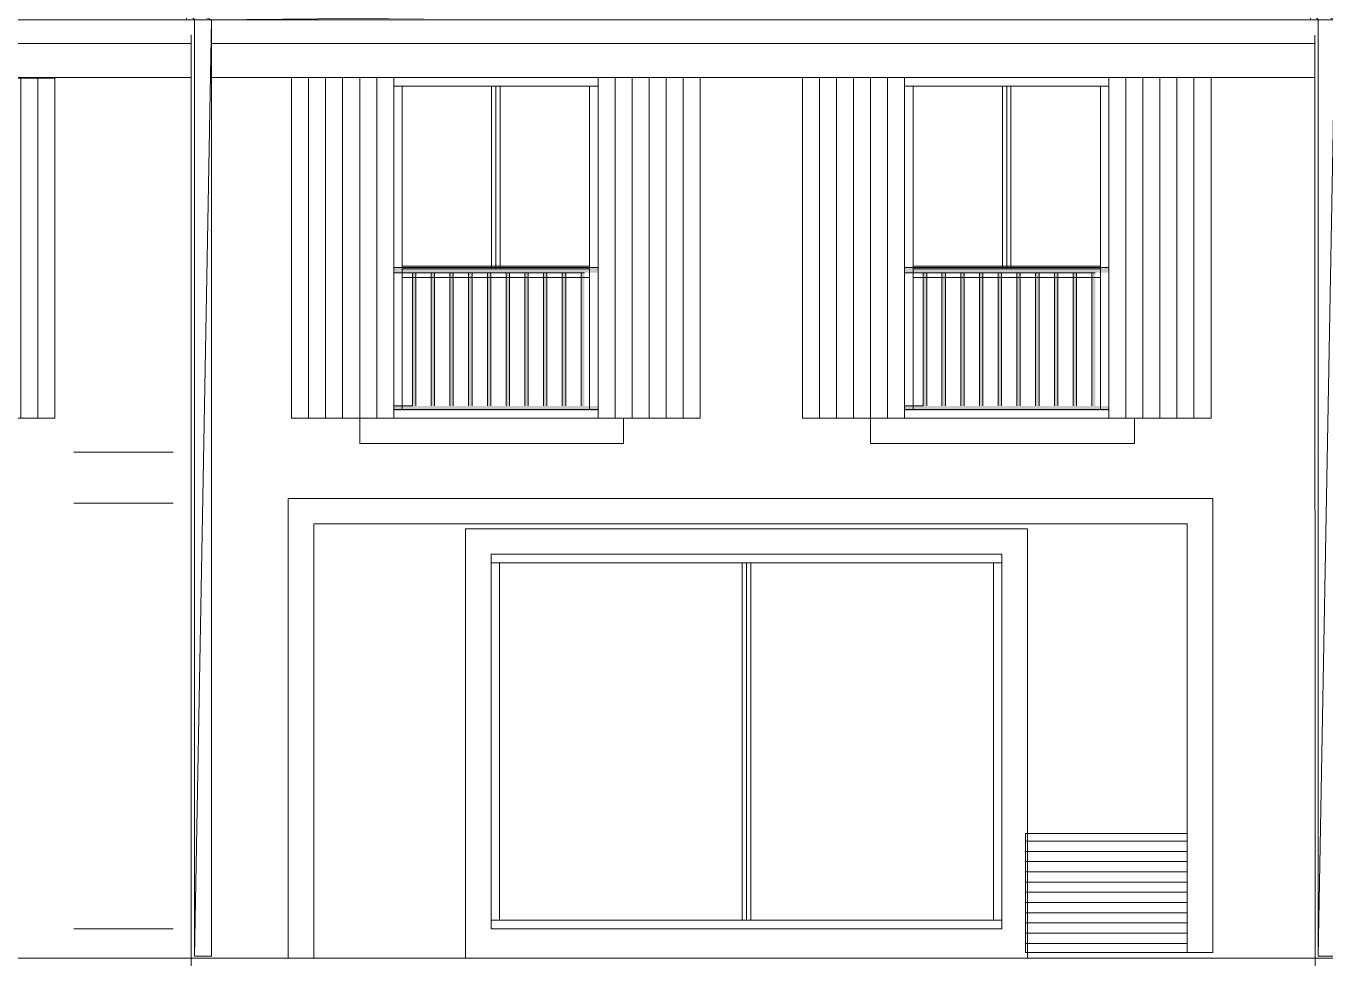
# Model space of a CAD drawing. Header units: metres. Extents: x 1.8 to 61.8, y -53.3 to -11.3.
# Drawn here: x 18.402 to 22.217, y -50.612 to -47.875 of the extents above; entities that cross this region are included whole.
import ezdxf
from ezdxf.lldxf.tags import DXFTag

# ---------------------------------------------------------------- set-up
doc = ezdxf.new("R2010")
doc.units = ezdxf.units.M
doc.header["$MEASUREMENT"] = 0
for name, color, linetype in [('Calque commun', 7, 'Continuous'), ('Calque59', 7, 'Continuous'), ('Cotations', 7, 'Continuous')]:
    doc.layers.add(name, color=color, linetype=linetype)
tags = doc.linetypes.add('HIDDEN', pattern=[0.375, 0.25, -0.125]).pattern_tags.tags
tags[6:7] = [DXFTag(74, 4), DXFTag(75, 0), DXFTag(340, '0'), DXFTag(46, 1.0), DXFTag(50, 0.0), DXFTag(44, 0.0), DXFTag(45, 0.0)]
tags[4:5] = [DXFTag(74, 4), DXFTag(75, 0), DXFTag(340, '0'), DXFTag(46, 1.0), DXFTag(50, 0.0), DXFTag(44, 0.0), DXFTag(45, 0.0)]

# ---------------------------------------------------------------- blocks, each defined once
blk = doc.blocks.new('toit facade')
at = {"layer": 'Calque commun', "color": 7, "linetype": 'Continuous', "lineweight": 9}
for p, q in [((77.1709, -25.8922), (77.1698, -20.0075)), ((83.7709, -25.8923), (83.7698, -20.0084))]:
    blk.add_line(p, q, dxfattribs=at)
at = {"layer": 'Calque59', "color": 32, "linetype": 'Continuous', "lineweight": 9}
for p, q in [((76.3924, -20.0577), (76.4222, -20.0577)), ((76.6222, -20.0577), (76.6519, -20.0577)), ((76.8519, -20.0577), (76.8816, -20.0577)), ((77.0816, -20.0577), (77.1114, -20.0577)), ((77.3113, -20.0577), (77.3411, -20.0577)), ((77.5411, -20.0577), (77.5708, -20.0577)), ((77.7708, -20.0577), (77.8005, -20.0577)), ((78.0005, -20.0577), (78.0303, -20.0577)), ((78.2303, -20.0577), (78.26, -20.0577)), ((78.46, -20.0577), (78.4897, -20.0577)), ((78.6897, -20.0577), (78.7195, -20.0577)), ((78.9194, -20.0577), (78.9492, -20.0577)), ((79.1492, -20.0577), (79.1789, -20.0577)), ((79.3789, -20.0577), (79.4086, -20.0577)), ((79.6086, -20.0577), (79.6384, -20.0577)), ((79.8384, -20.0577), (79.8681, -20.0577)), ((80.0681, -20.0577), (80.0978, -20.0577)), ((80.2978, -20.0577), (80.3276, -20.0577)), ((80.5275, -20.0577), (80.5573, -20.0577)), ((80.7573, -20.0577), (80.787, -20.0577)), ((80.987, -20.0577), (81.0167, -20.0577)), ((81.2167, -20.0577), (81.2465, -20.0577)), ((81.4465, -20.0577), (81.4762, -20.0577)), ((81.6762, -20.0577), (81.7059, -20.0577)), ((81.9059, -20.0577), (81.9357, -20.0577)), ((82.1357, -20.0577), (82.1654, -20.0577)), ((82.3654, -20.0577), (82.3951, -20.0577)), ((82.5951, -20.0577), (82.6248, -20.0577)), ((82.8248, -20.0577), (82.8546, -20.0577)), ((83.0546, -20.0577), (83.0843, -20.0577)), ((83.2843, -20.0577), (83.314, -20.0577)), ((83.514, -20.0577), (83.5438, -20.0577)), ((83.7438, -20.0577), (83.7735, -20.0577))]:
    blk.add_line(p, q, dxfattribs=at)
blk = doc.blocks.new('hatch3')
at = {"layer": 'Calque commun', "color": 8, "linetype": 'Continuous', "lineweight": 9}
for p, q in [((-57.4279, 12.0585), (-57.4279, 14.0549)), ((-57.3279, 12.0585), (-57.3279, 14.0549)), ((-57.2279, 12.0585), (-57.2279, 14.0549)), ((-57.1279, 12.0585), (-57.1279, 14.0549)), ((-57.0279, 12.0585), (-57.0279, 14.0549)), ((-56.9279, 12.0585), (-56.9279, 14.0549)), ((-56.8279, 12.0585), (-56.8279, 14.0549)), ((-56.7279, 12.0585), (-56.7279, 14.0549)), ((-56.6279, 12.0585), (-56.6279, 14.0549)), ((-56.5279, 12.0585), (-56.5279, 14.0549))]:
    blk.add_line(p, q, dxfattribs=at)
mesh = blk.add_polyface(dxfattribs=at)
corners = [(-57.4358, 14.0549), (-57.4358, 12.0585), (-56.5276, 12.0585), (-56.5276, 14.0549)]
mesh.append_faces([[corners[k] for k in face] for face in [(0, 1, 2, 3)]], dxfattribs={"color": 8})
blk = doc.blocks.new('hatch5')
at = {"layer": 'Calque commun', "color": 8, "linetype": 'Continuous', "lineweight": 9}
for p, q in [((-52.138, 14.0585), (-52.138, 12.0585)), ((-52.038, 14.0585), (-52.038, 12.0585)), ((-51.938, 14.0585), (-51.938, 12.0585)), ((-51.838, 14.0585), (-51.838, 12.0585)), ((-51.738, 14.0585), (-51.738, 12.0585)), ((-51.638, 14.0585), (-51.638, 12.0585))]:
    blk.add_line(p, q, dxfattribs=at)
mesh = blk.add_polyface(dxfattribs=at)
corners = [(-51.538, 14.0585), (-52.138, 14.0585), (-52.138, 12.0585), (-51.538, 12.0585)]
mesh.append_faces([[corners[k] for k in face] for face in [(0, 1, 2, 3)]], dxfattribs={"color": 8})
blk = doc.blocks.new('hatch6')
at = {"layer": 'Calque commun', "color": 8, "linetype": 'Continuous', "lineweight": 9}
for p, q in [((-55.138, 14.0585), (-55.138, 12.0585)), ((-55.038, 14.0585), (-55.038, 12.0585)), ((-54.938, 14.0585), (-54.938, 12.0585)), ((-54.838, 14.0585), (-54.838, 12.0585)), ((-54.738, 14.0585), (-54.738, 12.0585)), ((-54.638, 14.0585), (-54.638, 12.0585))]:
    blk.add_line(p, q, dxfattribs=at)
mesh = blk.add_polyface(dxfattribs=at)
corners = [(-54.538, 14.0585), (-55.138, 14.0585), (-55.138, 12.0585), (-54.538, 12.0585)]
mesh.append_faces([[corners[k] for k in face] for face in [(0, 1, 2, 3)]], dxfattribs={"color": 8})
blk = doc.blocks.new('hatch7')
at = {"layer": 'Calque commun', "color": 8, "linetype": 'Continuous', "lineweight": 9}
for p, q in [((-53.338, 12.0585), (-53.338, 14.0585)), ((-53.238, 12.0585), (-53.238, 14.0585)), ((-53.138, 12.0585), (-53.138, 14.0585)), ((-53.038, 12.0585), (-53.038, 14.0585)), ((-52.938, 12.0585), (-52.938, 14.0585)), ((-52.838, 12.0585), (-52.838, 14.0585))]:
    blk.add_line(p, q, dxfattribs=at)
mesh = blk.add_polyface(dxfattribs=at)
corners = [(-53.338, 14.0585), (-53.338, 12.0585), (-52.738, 12.0585), (-52.738, 14.0585)]
mesh.append_faces([[corners[k] for k in face] for face in [(0, 1, 2, 3)]], dxfattribs={"color": 8})
blk = doc.blocks.new('hatch8')
at = {"layer": 'Calque commun', "color": 8, "linetype": 'Continuous', "lineweight": 9}
for p, q in [((-50.338, 12.0585), (-50.338, 14.0585)), ((-50.238, 12.0585), (-50.238, 14.0585)), ((-50.138, 12.0585), (-50.138, 14.0585)), ((-50.038, 12.0585), (-50.038, 14.0585)), ((-49.938, 12.0585), (-49.938, 14.0585)), ((-49.838, 12.0585), (-49.838, 14.0585))]:
    blk.add_line(p, q, dxfattribs=at)
mesh = blk.add_polyface(dxfattribs=at)
corners = [(-50.338, 14.0585), (-50.338, 12.0585), (-49.738, 12.0585), (-49.738, 14.0585)]
mesh.append_faces([[corners[k] for k in face] for face in [(0, 1, 2, 3)]], dxfattribs={"color": 8})
blk = doc.blocks.new('hatch12')
at = {"layer": 'Calque commun', "color": 11, "linetype": 'Continuous', "lineweight": 9}
for p, q in [((-50.8277, 9.5731), (-49.8777, 9.5731)), ((-50.8277, 9.5131), (-49.8777, 9.5131)), ((-50.8277, 9.4531), (-49.8777, 9.4531)), ((-50.8277, 9.3931), (-49.8777, 9.3931)), ((-50.8277, 9.3331), (-49.8777, 9.3331)), ((-50.8277, 9.2731), (-49.8777, 9.2731)), ((-50.8277, 9.2131), (-49.8777, 9.2131)), ((-50.8277, 9.1531), (-49.8777, 9.1531)), ((-50.8277, 9.0931), (-49.8777, 9.0931)), ((-50.8277, 9.0331), (-49.8777, 9.0331)), ((-50.8277, 8.9731), (-49.8777, 8.9731))]:
    blk.add_line(p, q, dxfattribs=at)
mesh = blk.add_polyface(dxfattribs=at)
corners = [(-50.8277, 9.619), (-49.8777, 9.619), (-49.8777, 8.919), (-50.8277, 8.919)]
mesh.append_faces([[corners[k] for k in face] for face in [(0, 1, 2, 3)]], dxfattribs={"color": 11})
blk = doc.blocks.new('hatch16')
at = {"layer": 'Calque commun', "color": 7, "linetype": 'Continuous', "lineweight": 9}
mesh = blk.add_polyface(dxfattribs=at)
corners = [(-64.5069, 7.9906), (-66.5376, 7.1956), (-66.5376, 8.0379), (-64.3364, 7.9906), (-39.856, 7.2125), (-41.3029, 8.5082), (-41.1191, 8.5082), (-64.5069, 8.0189), (-61.9646, 8.887), (-42.9093, 8.887), (-39.856, 8.5063)]
mesh.append_faces([[corners[k] for k in face] for face in [(0, 2, 7), (4, 6, 10)]], dxfattribs={"vtx0": -1, "color": 7})
mesh.append_faces([[corners[k] for k in face] for face in [(8, 4, 3)]], dxfattribs={"vtx0": -1, "vtx1": -1, "color": 7})
mesh.append_faces([[corners[k] for k in face] for face in [(0, 1, 2), (4, 5, 6), (3, 4, 1)]], dxfattribs={"vtx0": -1, "vtx2": -1, "color": 7})
mesh.append_faces([[corners[k] for k in face] for face in [(0, 3, 1), (8, 9, 4), (9, 5, 4)]], dxfattribs={"vtx1": -1, "vtx2": -1, "color": 7})
blk = doc.blocks.new('facade villa 678-31')
at = {"layer": 'Calque commun', "color": 23, "linetype": 'Continuous', "lineweight": -2}
blk.add_line((-55.7637, 14.2808), (-55.7637, 14.2808), dxfattribs=at)
at = {"layer": 'Calque commun', "color": 7, "linetype": 'Continuous', "lineweight": 9}
for p, q in [((-54.538, 14.0585), (-54.738, 14.0585)), ((-54.538, 14.0585), (-54.538, 12.0835)), ((-53.338, 14.0585), (-54.538, 14.0585)), ((-53.138, 14.0585), (-53.338, 14.0585)), ((-53.338, 12.0585), (-53.338, 14.0585)), ((-51.938, 14.0585), (-52.138, 14.0585)), ((-51.738, 14.0585), (-51.938, 14.0585)), ((-51.538, 14.0585), (-51.738, 14.0585)), ((-51.538, 14.0585), (-51.538, 12.0835)), ((-50.338, 14.0585), (-51.538, 14.0585)), ((-50.338, 12.0585), (-50.338, 14.0585)), ((-50.338, 14.0585), (-50.338, 14.0585)), ((-50.338, 14.0585), (-50.338, 14.0585)), ((-50.338, 14.0585), (-50.138, 14.0585)), ((-54.538, 14.0085), (-54.488, 14.0085)), ((-54.488, 14.0085), (-54.488, 12.1085)), ((-54.488, 14.0085), (-53.338, 14.0085)), ((-53.963, 14.0085), (-53.963, 12.9342)), ((-53.938, 14.0085), (-53.938, 12.9342)), ((-53.913, 14.0085), (-53.913, 12.9342)), ((-53.388, 14.0085), (-53.388, 12.9342)), ((-51.538, 14.0085), (-51.488, 14.0085)), ((-51.488, 14.0085), (-51.488, 12.9342)), ((-51.488, 14.0085), (-50.963, 14.0085)), ((-50.963, 14.0085), (-50.963, 12.9342)), ((-50.963, 14.0085), (-50.338, 14.0085)), ((-50.938, 12.9342), (-50.938, 14.0085)), ((-50.913, 14.0085), (-50.913, 12.9342)), ((-50.388, 14.0085), (-50.388, 12.9342)), ((-54.538, 12.9424), (-53.538, 12.9424)), ((-54.428, 12.9124), (-54.538, 12.9124)), ((-54.488, 12.9499), (-53.388, 12.9499)), ((-54.488, 12.9499), (-54.428, 12.9499)), ((-54.488, 12.9424), (-53.938, 12.9424)), ((-54.488, 12.9342), (-53.938, 12.9342)), ((-54.428, 12.9124), (-54.428, 12.1299)), ((-54.408, 12.9124), (-54.428, 12.9124)), ((-54.408, 12.9499), (-54.318, 12.9499)), ((-54.318, 12.9124), (-54.408, 12.9124)), ((-54.408, 12.9124), (-54.408, 12.1299)), ((-54.3447, 12.9559), (-54.3448, 12.9559)), ((-54.3448, 12.9559), (-54.3447, 12.9559)), ((-54.318, 12.9424), (-53.338, 12.9424)), ((-54.318, 12.9124), (-54.318, 12.1299)), ((-54.298, 12.9124), (-54.318, 12.9124)), ((-54.208, 12.9124), (-54.318, 12.9124)), ((-54.298, 12.9499), (-54.208, 12.9499)), ((-54.208, 12.9124), (-54.298, 12.9124)), ((-54.298, 12.9124), (-54.298, 12.1299)), ((-54.2942, 12.9559), (-54.2941, 12.9559)), ((-54.2941, 12.9559), (-54.2942, 12.9559)), ((-54.268, 12.9499), (-54.208, 12.9499)), ((-54.208, 12.9124), (-54.208, 12.1299)), ((-54.188, 12.9124), (-54.208, 12.9124)), ((-54.208, 12.9124), (-54.208, 12.1299)), ((-54.188, 12.9124), (-54.208, 12.9124)), ((-54.188, 12.9499), (-54.098, 12.9499)), ((-54.188, 12.9499), (-54.098, 12.9499)), ((-54.098, 12.9124), (-54.188, 12.9124)), ((-54.188, 12.9124), (-54.188, 12.1299)), ((-54.098, 12.9124), (-54.188, 12.9124)), ((-54.188, 12.9124), (-54.188, 12.1299)), ((-54.098, 12.9124), (-54.098, 12.1299)), ((-54.078, 12.9124), (-54.098, 12.9124)), ((-54.098, 12.9124), (-54.098, 12.1299)), ((-54.078, 12.9124), (-54.098, 12.9124)), ((-54.078, 12.9499), (-53.988, 12.9499)), ((-54.078, 12.9499), (-53.988, 12.9499)), ((-53.988, 12.9124), (-54.078, 12.9124)), ((-54.078, 12.9124), (-54.078, 12.1299)), ((-53.988, 12.9124), (-54.078, 12.9124)), ((-54.078, 12.9124), (-54.078, 12.1299)), ((-53.988, 12.9124), (-53.988, 12.1299)), ((-53.968, 12.9124), (-53.988, 12.9124)), ((-53.988, 12.9124), (-53.988, 12.1299)), ((-53.968, 12.9124), (-53.988, 12.9124)), ((-53.968, 12.9499), (-53.878, 12.9499)), ((-53.968, 12.9499), (-53.878, 12.9499)), ((-53.878, 12.9124), (-53.968, 12.9124)), ((-53.968, 12.9124), (-53.968, 12.1299)), ((-53.878, 12.9124), (-53.968, 12.9124)), ((-53.968, 12.9124), (-53.968, 12.1299)), ((-53.938, 12.9424), (-53.913, 12.9424)), ((-53.938, 12.9342), (-53.913, 12.9342)), ((-53.913, 12.9424), (-53.388, 12.9424)), ((-53.913, 12.9342), (-53.388, 12.9342)), ((-53.878, 12.9124), (-53.878, 12.1299)), ((-53.858, 12.9124), (-53.878, 12.9124)), ((-53.878, 12.9124), (-53.878, 12.1299)), ((-53.858, 12.9124), (-53.878, 12.9124)), ((-53.858, 12.9499), (-53.768, 12.9499)), ((-53.858, 12.9499), (-53.768, 12.9499)), ((-53.768, 12.9124), (-53.858, 12.9124)), ((-53.858, 12.9124), (-53.858, 12.1299)), ((-53.768, 12.9124), (-53.858, 12.9124)), ((-53.858, 12.9124), (-53.858, 12.1299)), ((-53.768, 12.9124), (-53.768, 12.1299)), ((-53.748, 12.9124), (-53.768, 12.9124)), ((-53.768, 12.9124), (-53.768, 12.1299)), ((-53.748, 12.9124), (-53.768, 12.9124)), ((-53.748, 12.9499), (-53.658, 12.9499)), ((-53.748, 12.9499), (-53.658, 12.9499)), ((-53.658, 12.9124), (-53.748, 12.9124)), ((-53.748, 12.9124), (-53.748, 12.1299)), ((-53.658, 12.9124), (-53.748, 12.9124)), ((-53.748, 12.9124), (-53.748, 12.1299)), ((-53.658, 12.9124), (-53.658, 12.1299)), ((-53.638, 12.9124), (-53.658, 12.9124)), ((-53.658, 12.9124), (-53.658, 12.1299)), ((-53.638, 12.9124), (-53.658, 12.9124)), ((-53.638, 12.9499), (-53.548, 12.9499)), ((-53.548, 12.9124), (-53.638, 12.9124)), ((-53.638, 12.9124), (-53.638, 12.1299)), ((-53.548, 12.9124), (-53.548, 12.1299)), ((-53.528, 12.9124), (-53.548, 12.9124)), ((-53.528, 12.9499), (-53.438, 12.9499)), ((-53.438, 12.9124), (-53.528, 12.9124)), ((-53.528, 12.9124), (-53.528, 12.1299)), ((-53.438, 12.9124), (-53.438, 12.1299)), ((-53.418, 12.9124), (-53.438, 12.9124)), ((-53.388, 12.9499), (-53.388, 12.9499)), ((-53.388, 12.9499), (-53.388, 12.9499)), ((-53.388, 12.9424), (-53.388, 12.9499)), ((-53.388, 12.9342), (-53.388, 12.8842)), ((-51.538, 12.9424), (-50.538, 12.9424)), ((-51.428, 12.9124), (-51.538, 12.9124)), ((-51.488, 12.9499), (-50.388, 12.9499)), ((-51.488, 12.9499), (-51.428, 12.9499)), ((-51.488, 12.9424), (-50.938, 12.9424)), ((-51.488, 12.9342), (-50.938, 12.9342)), ((-51.488, 12.9342), (-51.488, 12.8842)), ((-51.428, 12.9124), (-51.428, 12.1299)), ((-51.408, 12.9124), (-51.428, 12.9124)), ((-51.408, 12.9499), (-51.318, 12.9499)), ((-51.318, 12.9124), (-51.408, 12.9124)), ((-51.408, 12.9124), (-51.408, 12.1299)), ((-51.3447, 12.9559), (-51.3448, 12.9559)), ((-51.3448, 12.9559), (-51.3447, 12.9559)), ((-51.318, 12.9424), (-50.338, 12.9424)), ((-51.318, 12.9124), (-51.318, 12.1299)), ((-51.298, 12.9124), (-51.318, 12.9124)), ((-51.208, 12.9124), (-51.318, 12.9124)), ((-51.298, 12.9499), (-51.208, 12.9499)), ((-51.208, 12.9124), (-51.298, 12.9124)), ((-51.298, 12.9124), (-51.298, 12.1299)), ((-51.2942, 12.9559), (-51.2941, 12.9559)), ((-51.2941, 12.9559), (-51.2942, 12.9559)), ((-51.268, 12.9499), (-51.208, 12.9499)), ((-51.208, 12.9124), (-51.208, 12.1299)), ((-51.188, 12.9124), (-51.208, 12.9124)), ((-51.208, 12.9124), (-51.208, 12.1299)), ((-51.188, 12.9124), (-51.208, 12.9124)), ((-51.188, 12.9499), (-51.098, 12.9499)), ((-51.188, 12.9499), (-51.098, 12.9499)), ((-51.098, 12.9124), (-51.188, 12.9124)), ((-51.188, 12.9124), (-51.188, 12.1299)), ((-51.098, 12.9124), (-51.188, 12.9124)), ((-51.188, 12.9124), (-51.188, 12.1299)), ((-51.098, 12.9124), (-51.098, 12.1299)), ((-51.078, 12.9124), (-51.098, 12.9124)), ((-51.098, 12.9124), (-51.098, 12.1299)), ((-51.078, 12.9124), (-51.098, 12.9124)), ((-51.078, 12.9499), (-50.988, 12.9499)), ((-51.078, 12.9499), (-50.988, 12.9499)), ((-50.988, 12.9124), (-51.078, 12.9124)), ((-51.078, 12.9124), (-51.078, 12.1299)), ((-50.988, 12.9124), (-51.078, 12.9124)), ((-51.078, 12.9124), (-51.078, 12.1299)), ((-50.988, 12.9124), (-50.988, 12.1299)), ((-50.968, 12.9124), (-50.988, 12.9124)), ((-50.988, 12.9124), (-50.988, 12.1299)), ((-50.968, 12.9124), (-50.988, 12.9124)), ((-50.968, 12.9499), (-50.878, 12.9499)), ((-50.968, 12.9499), (-50.878, 12.9499)), ((-50.878, 12.9124), (-50.968, 12.9124)), ((-50.968, 12.9124), (-50.968, 12.1299)), ((-50.878, 12.9124), (-50.968, 12.9124)), ((-50.968, 12.9124), (-50.968, 12.1299)), ((-50.938, 12.9424), (-50.913, 12.9424)), ((-50.938, 12.9342), (-50.913, 12.9342)), ((-50.913, 12.9424), (-50.388, 12.9424)), ((-50.913, 12.9342), (-50.388, 12.9342)), ((-50.878, 12.9124), (-50.878, 12.1299)), ((-50.858, 12.9124), (-50.878, 12.9124)), ((-50.878, 12.9124), (-50.878, 12.1299)), ((-50.858, 12.9124), (-50.878, 12.9124)), ((-50.858, 12.9499), (-50.768, 12.9499)), ((-50.858, 12.9499), (-50.768, 12.9499)), ((-50.768, 12.9124), (-50.858, 12.9124)), ((-50.858, 12.9124), (-50.858, 12.1299)), ((-50.768, 12.9124), (-50.858, 12.9124)), ((-50.858, 12.9124), (-50.858, 12.1299)), ((-50.768, 12.9124), (-50.768, 12.1299)), ((-50.748, 12.9124), (-50.768, 12.9124)), ((-50.768, 12.9124), (-50.768, 12.1299)), ((-50.748, 12.9124), (-50.768, 12.9124)), ((-50.748, 12.9499), (-50.658, 12.9499)), ((-50.748, 12.9499), (-50.658, 12.9499)), ((-50.658, 12.9124), (-50.748, 12.9124)), ((-50.748, 12.9124), (-50.748, 12.1299)), ((-50.658, 12.9124), (-50.748, 12.9124)), ((-50.748, 12.9124), (-50.748, 12.1299)), ((-50.658, 12.9124), (-50.658, 12.1299)), ((-50.638, 12.9124), (-50.658, 12.9124)), ((-50.658, 12.9124), (-50.658, 12.1299)), ((-50.638, 12.9124), (-50.658, 12.9124)), ((-50.638, 12.9499), (-50.548, 12.9499)), ((-50.548, 12.9124), (-50.638, 12.9124)), ((-50.638, 12.9124), (-50.638, 12.1299)), ((-50.548, 12.9124), (-50.548, 12.1299)), ((-50.528, 12.9124), (-50.548, 12.9124)), ((-50.528, 12.9499), (-50.438, 12.9499)), ((-50.438, 12.9124), (-50.528, 12.9124)), ((-50.528, 12.9124), (-50.528, 12.1299)), ((-50.438, 12.9124), (-50.438, 12.1299)), ((-50.418, 12.9124), (-50.438, 12.9124)), ((-50.388, 12.9499), (-50.388, 12.9499)), ((-50.388, 12.9499), (-50.388, 12.9499)), ((-50.388, 12.9424), (-50.388, 12.9499)), ((-50.388, 12.9342), (-50.388, 12.8842)), ((-54.488, 12.8842), (-53.388, 12.8842)), ((-53.388, 12.8842), (-53.388, 12.8842)), ((-53.388, 12.8842), (-53.388, 12.8842)), ((-53.388, 12.8842), (-53.388, 12.1085)), ((-51.488, 12.8842), (-50.388, 12.8842)), ((-51.488, 12.8842), (-51.488, 12.1085)), ((-50.388, 12.8842), (-50.388, 12.1085)), ((-54.428, 12.1299), (-54.538, 12.1299)), ((-54.488, 12.1085), (-54.538, 12.1085)), ((-54.538, 12.0835), (-54.538, 12.0585)), ((-53.338, 12.1085), (-54.488, 12.1085)), ((-51.428, 12.1299), (-51.538, 12.1299)), ((-51.538, 12.1085), (-50.338, 12.1085)), ((-51.538, 12.0835), (-51.538, 12.0585)), ((-49.1361, 11.8584), (-49.1361, 11.8584)), ((-55.1577, 8.887), (-55.1577, 11.587)), ((-55.1577, 11.587), (-49.7277, 11.587)), ((-49.7277, 11.587), (-49.7277, 8.919)), ((-55.0077, 8.887), (-55.0077, 11.437)), ((-55.0077, 11.437), (-49.8777, 11.437)), ((-49.8777, 11.437), (-49.8777, 8.919)), ((-53.9659, 11.2584), (-53.9659, 9.0585)), ((-50.9659, 11.2584), (-53.9659, 11.2584)), ((-50.9659, 9.0585), (-50.9659, 11.2584)), ((-53.9659, 11.2085), (-51.0159, 11.2085)), ((-53.9159, 11.2085), (-53.9159, 9.1085)), ((-52.4909, 11.2085), (-52.4909, 9.1085)), ((-52.4659, 11.2085), (-52.4659, 9.1085)), ((-52.4409, 11.2085), (-52.4409, 9.1085)), ((-51.0159, 11.2085), (-50.9659, 11.2085)), ((-51.0159, 9.1085), (-51.0159, 11.2085)), ((-51.0159, 9.1085), (-53.9659, 9.1085)), ((-50.9659, 9.1085), (-51.0159, 9.1085)), ((-53.9659, 9.0585), (-50.9659, 9.0585)), ((-50.9659, 9.0585), (-50.9659, 9.0585)), ((-55.1577, 8.887), (-55.0077, 8.887)), ((-49.7277, 8.919), (-49.8777, 8.919))]:
    blk.add_line(p, q, dxfattribs=at)
at = {"layer": 'Calque commun', "color": 5, "linetype": 'Continuous', "lineweight": 9}
blk.add_polyline3d([(-54.1159, 8.887, 0), (-54.1159, 11.4084, 0), (-50.8159, 11.4084, 0), (-50.8159, 8.887, 0)], dxfattribs=at)
at = {"layer": 'Calque commun', "color": 18, "linetype": 'Continuous', "lineweight": 9}
for points in [[(-54.538, 12.9424), (-53.538, 12.9424), (-54.538, 12.9124), (-53.538, 12.9124)], [(-54.408, 12.9124), (-54.428, 12.9124), (-54.408, 12.1299), (-54.428, 12.1299)], [(-54.318, 12.9424), (-53.338, 12.9424), (-54.318, 12.9124), (-53.338, 12.9124)], [(-54.298, 12.9124), (-54.318, 12.9124), (-54.298, 12.1299), (-54.318, 12.1299)], [(-54.188, 12.9124), (-54.208, 12.9124), (-54.188, 12.1299), (-54.208, 12.1299)], [(-54.188, 12.9124), (-54.208, 12.9124), (-54.188, 12.1299), (-54.208, 12.1299)], [(-54.078, 12.9124), (-54.098, 12.9124), (-54.078, 12.1299), (-54.098, 12.1299)], [(-54.078, 12.9124), (-54.098, 12.9124), (-54.078, 12.1299), (-54.098, 12.1299)], [(-53.968, 12.9124), (-53.988, 12.9124), (-53.968, 12.1299), (-53.988, 12.1299)], [(-53.968, 12.9124), (-53.988, 12.9124), (-53.968, 12.1299), (-53.988, 12.1299)], [(-53.858, 12.9124), (-53.878, 12.9124), (-53.858, 12.1299), (-53.878, 12.1299)], [(-53.858, 12.9124), (-53.878, 12.9124), (-53.858, 12.1299), (-53.878, 12.1299)], [(-53.748, 12.9124), (-53.768, 12.9124), (-53.748, 12.1299), (-53.768, 12.1299)], [(-53.748, 12.9124), (-53.768, 12.9124), (-53.748, 12.1299), (-53.768, 12.1299)], [(-53.638, 12.9124), (-53.658, 12.9124), (-53.638, 12.1299), (-53.658, 12.1299)], [(-53.638, 12.9124), (-53.658, 12.9124), (-53.638, 12.1299), (-53.658, 12.1299)], [(-53.528, 12.9124), (-53.548, 12.9124), (-53.528, 12.1299), (-53.548, 12.1299)], [(-53.418, 12.9124), (-53.438, 12.9124), (-53.418, 12.1299), (-53.438, 12.1299)], [(-51.538, 12.9424), (-50.538, 12.9424), (-51.538, 12.9124), (-50.538, 12.9124)], [(-51.408, 12.9124), (-51.428, 12.9124), (-51.408, 12.1299), (-51.428, 12.1299)], [(-51.318, 12.9424), (-50.338, 12.9424), (-51.318, 12.9124), (-50.338, 12.9124)], [(-51.298, 12.9124), (-51.318, 12.9124), (-51.298, 12.1299), (-51.318, 12.1299)], [(-51.188, 12.9124), (-51.208, 12.9124), (-51.188, 12.1299), (-51.208, 12.1299)], [(-51.188, 12.9124), (-51.208, 12.9124), (-51.188, 12.1299), (-51.208, 12.1299)], [(-51.078, 12.9124), (-51.098, 12.9124), (-51.078, 12.1299), (-51.098, 12.1299)], [(-51.078, 12.9124), (-51.098, 12.9124), (-51.078, 12.1299), (-51.098, 12.1299)], [(-50.968, 12.9124), (-50.988, 12.9124), (-50.968, 12.1299), (-50.988, 12.1299)], [(-50.968, 12.9124), (-50.988, 12.9124), (-50.968, 12.1299), (-50.988, 12.1299)], [(-50.858, 12.9124), (-50.878, 12.9124), (-50.858, 12.1299), (-50.878, 12.1299)], [(-50.858, 12.9124), (-50.878, 12.9124), (-50.858, 12.1299), (-50.878, 12.1299)], [(-50.748, 12.9124), (-50.768, 12.9124), (-50.748, 12.1299), (-50.768, 12.1299)], [(-50.748, 12.9124), (-50.768, 12.9124), (-50.748, 12.1299), (-50.768, 12.1299)], [(-50.638, 12.9124), (-50.658, 12.9124), (-50.638, 12.1299), (-50.658, 12.1299)], [(-50.638, 12.9124), (-50.658, 12.9124), (-50.638, 12.1299), (-50.658, 12.1299)], [(-50.528, 12.9124), (-50.548, 12.9124), (-50.528, 12.1299), (-50.548, 12.1299)], [(-50.418, 12.9124), (-50.438, 12.9124), (-50.418, 12.1299), (-50.438, 12.1299)], [(-54.538, 12.1299), (-53.538, 12.1299), (-54.538, 12.0999), (-53.538, 12.0999)], [(-54.318, 12.1299), (-53.338, 12.1299), (-54.318, 12.0999), (-53.338, 12.0999)], [(-51.538, 12.1299), (-50.538, 12.1299), (-51.538, 12.0999), (-50.538, 12.0999)], [(-51.318, 12.1299), (-50.338, 12.1299), (-51.318, 12.0999), (-50.338, 12.0999)]]:
    blk.add_trace(points, dxfattribs=at)
at = {"layer": 'Cotations', "color": 11, "linetype": 'HIDDEN', "lineweight": 18}
for p, q in [((-56.4173, 11.8584), (-55.8327, 11.8584)), ((-56.4173, 11.5584), (-55.8327, 11.5584)), ((-56.4173, 9.0584), (-55.8327, 9.0584))]:
    blk.add_line(p, q, dxfattribs=at)
at = {"layer": 'Calque commun', "color": 0, "linetype": 'ByBlock', "lineweight": -2}
for name, p in [('toit facade', (-132.8981, 34.3169)), ('hatch3', (0, 0)), ('hatch6', (0, 0)), ('hatch7', (0, 0)), ('hatch5', (0, 0)), ('hatch8', (0, 0)), ('hatch12', (0, 0)), ('hatch16', (0, 0))]:
    blk.add_blockref(name, p, dxfattribs=at)
at = {"layer": 'Calque commun', "color": 8, "linetype": 'Continuous', "lineweight": 9}
mesh = blk.add_polyface(dxfattribs=at)
corners = [(-62.0211, 14.3972), (-62.1211, 14.3972), (-62.1211, 14.4585), (-62.0211, 9.2326), (-62.1211, 9.2326), (-55.7544, 14.3972), (-55.7544, 14.4584)]
mesh.append_faces([[corners[k] for k in face] for face in [(1, 3, 4)]], dxfattribs={"vtx0": -1, "color": 8})
mesh.append_faces([[corners[k] for k in face] for face in [(0, 1, 2), (0, 2, 6)]], dxfattribs={"vtx0": -1, "vtx2": -1, "color": 8})
mesh.append_faces([[corners[k] for k in face] for face in [(5, 0, 6)]], dxfattribs={"vtx1": -1, "color": 8})
mesh.append_faces([[corners[k] for k in face] for face in [(0, 3, 1)]], dxfattribs={"vtx1": -1, "vtx2": -1, "color": 8})
mesh = blk.add_polyface(dxfattribs=at)
corners = [(-55.7086, 14.3972), (-55.7544, 14.3972), (-55.7544, 14.4584), (-55.6087, 14.3972), (-55.6087, 8.897), (-55.7086, 8.897), (-49.1545, 14.4584), (-49.1545, 14.3972)]
mesh.append_faces([[corners[k] for k in face] for face in [(2, 3, 0)]], dxfattribs={"vtx0": -1, "vtx1": -1, "vtx2": -1, "color": 8})
mesh.append_faces([[corners[k] for k in face] for face in [(3, 5, 0)]], dxfattribs={"vtx0": -1, "vtx2": -1, "color": 8})
mesh.append_faces([[corners[k] for k in face] for face in [(7, 3, 6)]], dxfattribs={"vtx1": -1, "color": 8})
mesh.append_faces([[corners[k] for k in face] for face in [(2, 6, 3)]], dxfattribs={"vtx1": -1, "vtx2": -1, "color": 8})
mesh.append_faces([[corners[k] for k in face] for face in [(0, 1, 2), (3, 4, 5)]], dxfattribs={"vtx2": -1, "color": 8})
mesh = blk.add_polyface(dxfattribs=at)
corners = [(-49.1545, 14.4584), (-42.7423, 14.4584), (-49.0087, 14.3972), (-49.1087, 8.897), (-49.1087, 14.3972), (-49.1545, 14.3972), (-42.7423, 14.3972), (-49.0087, 8.897)]
mesh.append_faces([[corners[k] for k in face] for face in [(0, 4, 5)]], dxfattribs={"vtx0": -1, "color": 8})
mesh.append_faces([[corners[k] for k in face] for face in [(0, 2, 4)]], dxfattribs={"vtx0": -1, "vtx1": -1, "vtx2": -1, "color": 8})
mesh.append_faces([[corners[k] for k in face] for face in [(2, 3, 4)]], dxfattribs={"vtx0": -1, "vtx2": -1, "color": 8})
mesh.append_faces([[corners[k] for k in face] for face in [(0, 1, 2)]], dxfattribs={"vtx1": -1, "vtx2": -1, "color": 8})
mesh.append_faces([[corners[k] for k in face] for face in [(1, 6, 2), (2, 7, 3)]], dxfattribs={"vtx2": -1, "color": 8})
at = {"layer": 'Calque commun', "color": 5, "linetype": 'Continuous', "lineweight": 9}
mesh = blk.add_polyface(dxfattribs=at)
corners = [(-62.0211, 14.0591), (-55.7283, 14.0591), (-55.7283, 14.2591), (-62.0211, 14.2591)]
mesh.append_faces([[corners[k] for k in face] for face in [(0, 1, 2, 3)]], dxfattribs={"color": 5})
mesh = blk.add_polyface(dxfattribs=at)
corners = [(-55.6087, 14.0591), (-49.1283, 14.0591), (-49.1283, 14.2591), (-55.6087, 14.2591)]
mesh.append_faces([[corners[k] for k in face] for face in [(0, 1, 2, 3)]], dxfattribs={"color": 5})
at = {"layer": 'Cotations', "color": 5, "linetype": 'Continuous', "lineweight": 9}
mesh = blk.add_polyface(dxfattribs=at)
corners = [(-53.188, 12.0585), (-54.738, 12.0585), (-54.738, 11.9084), (-53.188, 11.9084)]
mesh.append_faces([[corners[k] for k in face] for face in [(0, 1, 2, 3)]], dxfattribs={"color": 5})
mesh = blk.add_polyface(dxfattribs=at)
corners = [(-50.188, 12.0585), (-51.738, 12.0585), (-51.738, 11.9084), (-50.188, 11.9084)]
mesh.append_faces([[corners[k] for k in face] for face in [(0, 1, 2, 3)]], dxfattribs={"color": 5})

msp = doc.modelspace()

# ---------------------------------------------------------------- block references
at = {"layer": 'Cotations', "color": 0, "linetype": 'ByBlock', "lineweight": -2, "xscale": 0.5, "yscale": 0.5, "zscale": 0.5}
msp.add_blockref('facade villa 678-31', (46.7509, -55.0555), dxfattribs=at)

# ---------------------------------------------------------------- meshes
at = {"layer": 'Calque commun', "color": 7, "linetype": 'Continuous', "lineweight": 9}
mesh = msp.add_polyface(dxfattribs=at)
corners = [(61.7636, -11.3086), (1.7636, -11.3086), (1.7636, -53.3086), (61.7636, -53.3086)]
mesh.append_faces([[corners[k] for k in face] for face in [(0, 1, 2, 3)]], dxfattribs={"color": 7})

doc.saveas('drawing.dxf')
